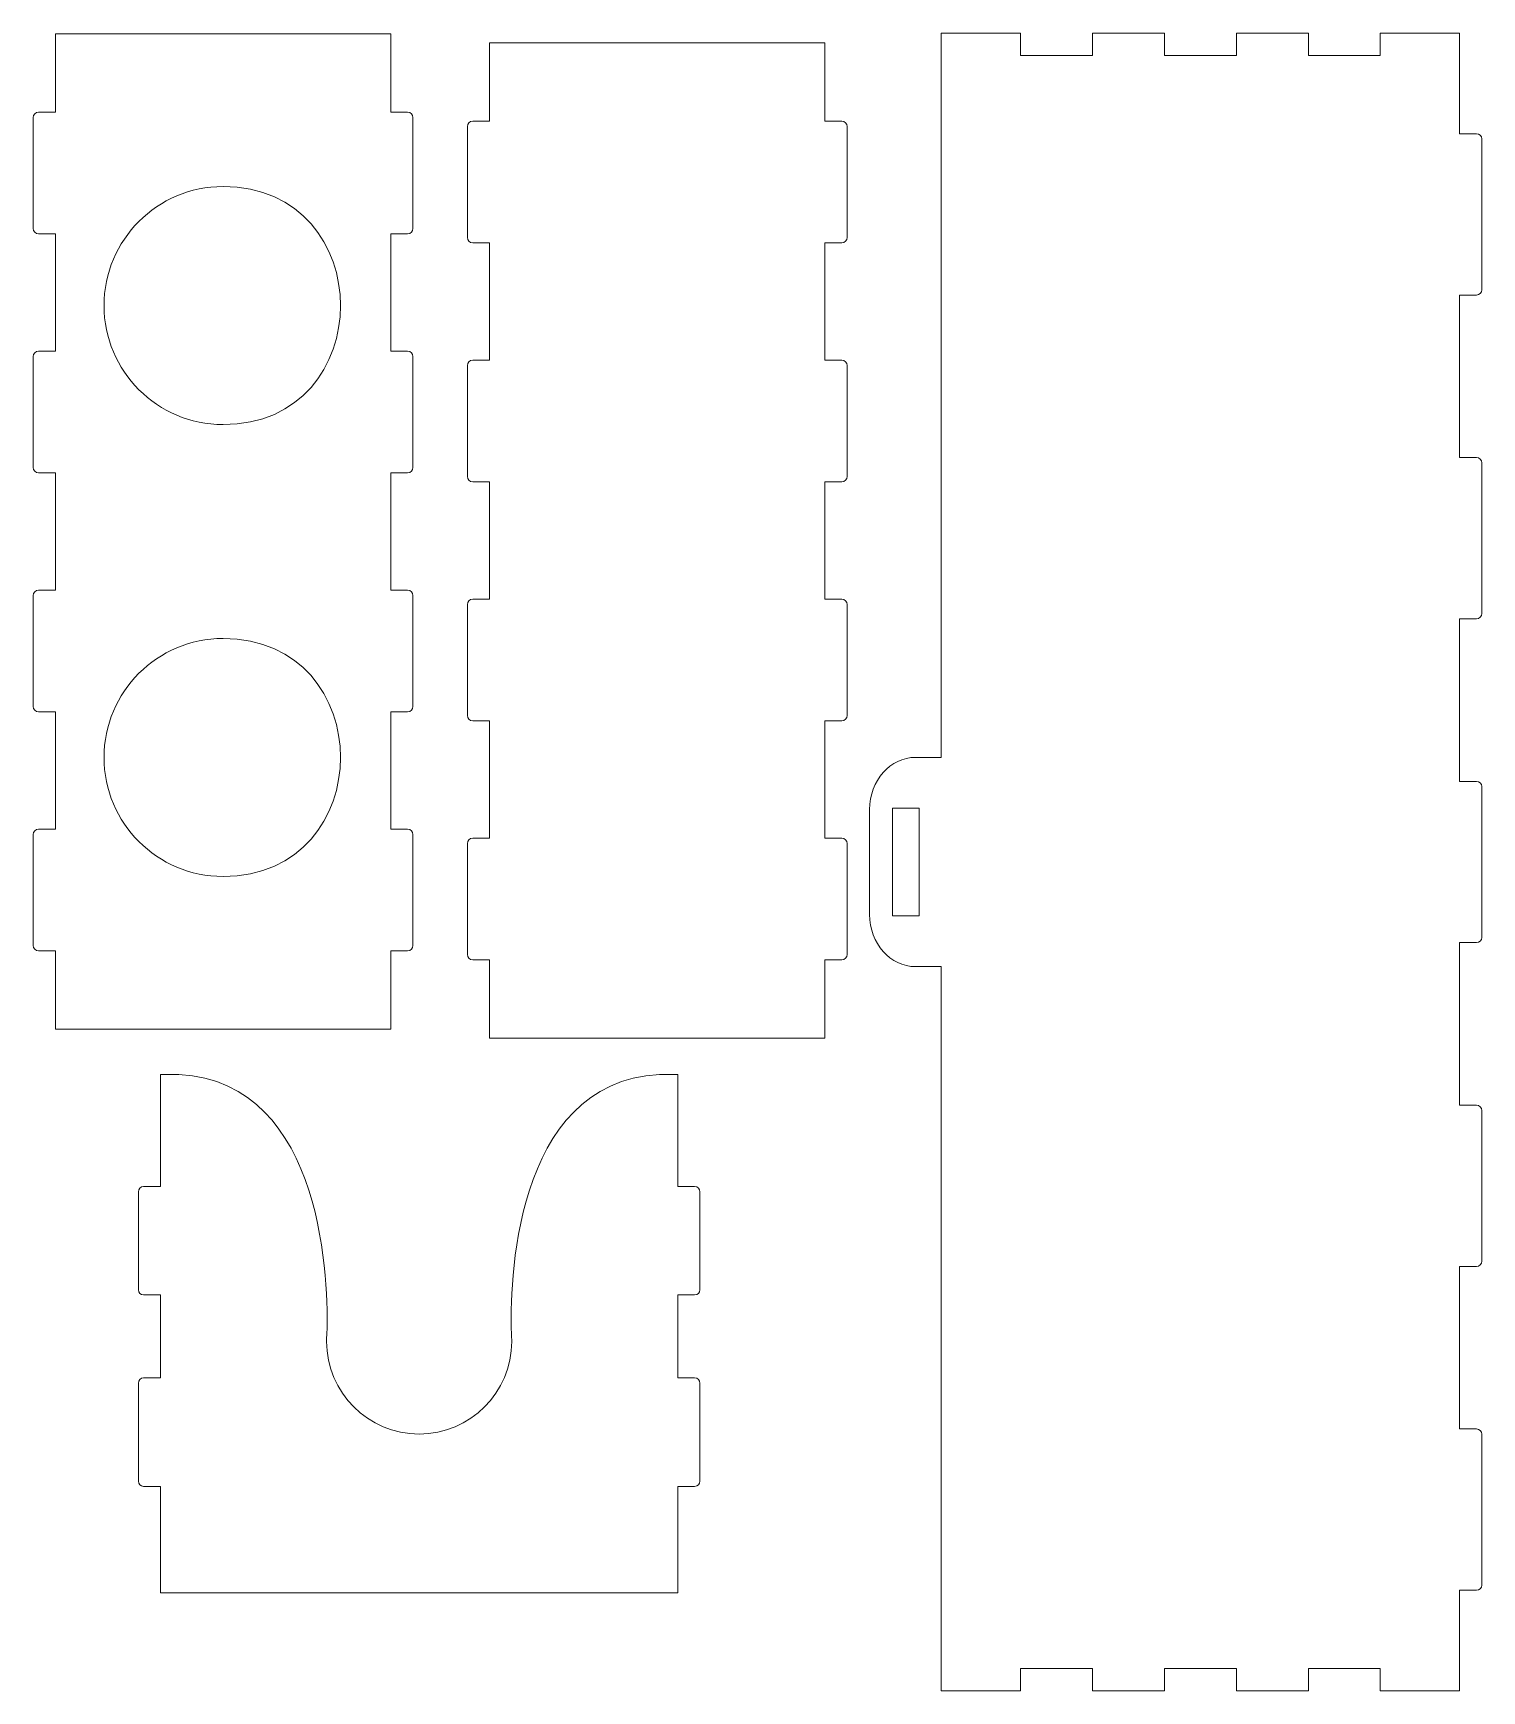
# Model space of a CAD drawing. Header units: millimetres. Extents: x -632 to 502, y -268 to 447.
# Drawn here: x -104.3 to 169.6, y 129.8 to 443.2 of the extents above; entities that cross this region are included whole.
import ezdxf

# ---------------------------------------------------------------- set-up
doc = ezdxf.new("R2010")
doc.units = ezdxf.units.MM
doc.header["$MEASUREMENT"] = 0
doc.layers.add('layer 1', color=7, linetype='Continuous')

msp = doc.modelspace()

# ---------------------------------------------------------------- linework, layer by layer
at = {"layer": 'layer 1', "color": 240, "lineweight": 9}
for points, knots in [([(-32.5112, 270.7365), (-32.5112, 270.7365), (-32.5112, 291.7005), (-32.5112, 291.7005), (-32.5112, 291.7005), (-32.5112, 292.2603), (-32.9612, 292.7185), (-33.5112, 292.7185), (-33.5112, 292.7185), (-33.5112, 292.7185), (-36.7112, 292.7185), (-36.7112, 292.7185), (-36.7112, 292.7185), (-36.7112, 292.7185), (-36.7112, 314.9037), (-36.7112, 314.9037), (-36.7112, 314.9037), (-36.7112, 314.9037), (-33.5112, 314.9037), (-33.5112, 314.9037), (-33.5112, 314.9037), (-32.9613, 314.9037), (-32.5112, 315.3619), (-32.5112, 315.9217), (-32.5112, 315.9217), (-32.5112, 315.9217), (-32.5112, 336.8857), (-32.5112, 336.8857), (-32.5112, 336.8857), (-32.5112, 337.4455), (-32.9612, 337.9037), (-33.5112, 337.9037), (-33.5112, 337.9037), (-33.5112, 337.9037), (-36.7112, 337.9037), (-36.7112, 337.9037), (-36.7112, 337.9037), (-36.7112, 337.9037), (-36.7112, 360.0889), (-36.7112, 360.0889), (-36.7112, 360.0889), (-36.7112, 360.0889), (-33.5112, 360.0889), (-33.5112, 360.0889), (-33.5112, 360.0889), (-32.9613, 360.0889), (-32.5112, 360.5471), (-32.5112, 361.1069), (-32.5112, 361.1069), (-32.5112, 361.1069), (-32.5112, 382.0709), (-32.5112, 382.0709), (-32.5112, 382.0709), (-32.5112, 382.6307), (-32.9612, 383.0889), (-33.5112, 383.0889), (-33.5112, 383.0889), (-33.5112, 383.0889), (-36.7112, 383.0889), (-36.7112, 383.0889), (-36.7112, 383.0889), (-36.7112, 383.0889), (-36.7112, 405.2741), (-36.7112, 405.2741), (-36.7112, 405.2741), (-36.7112, 405.2741), (-33.5112, 405.2741), (-33.5112, 405.2741), (-33.5112, 405.2741), (-32.9613, 405.2741), (-32.5112, 405.7323), (-32.5112, 406.2921), (-32.5112, 406.2921), (-32.5112, 406.2921), (-32.5112, 427.2561), (-32.5112, 427.2561), (-32.5112, 427.2561), (-32.5112, 427.8159), (-32.9612, 428.2741), (-33.5112, 428.2741), (-33.5112, 428.2741), (-33.5112, 428.2741), (-36.7112, 428.2741), (-36.7112, 428.2741), (-36.7112, 428.2741), (-36.7112, 428.2741), (-36.7112, 443.0703), (-36.7112, 443.0703), (-36.7112, 443.0703), (-36.7112, 443.0703), (-100.1142, 443.0703), (-100.1142, 443.0703), (-100.1142, 443.0703), (-100.1142, 443.0703), (-100.1142, 428.2741), (-100.1142, 428.2741), (-100.1142, 428.2741), (-100.1142, 428.2741), (-103.3142, 428.2741), (-103.3142, 428.2741), (-103.3142, 428.2741), (-103.8642, 428.2741), (-104.3142, 427.816), (-104.3142, 427.2561), (-104.3142, 427.2561), (-104.3142, 427.2561), (-104.3142, 406.2921), (-104.3142, 406.2921), (-104.3142, 406.2921), (-104.3142, 405.7322), (-103.864, 405.2741), (-103.3142, 405.2741), (-103.3142, 405.2741), (-103.3142, 405.2741), (-100.1142, 405.2741), (-100.1142, 405.2741), (-100.1142, 405.2741), (-100.1142, 405.2741), (-100.1142, 383.0889), (-100.1142, 383.0889), (-100.1142, 383.0889), (-100.1142, 383.0889), (-103.3142, 383.0889), (-103.3142, 383.0889), (-103.3142, 383.0889), (-103.8642, 383.0889), (-104.3142, 382.6308), (-104.3142, 382.0709), (-104.3142, 382.0709), (-104.3142, 382.0709), (-104.3142, 361.1069), (-104.3142, 361.1069), (-104.3142, 361.1069), (-104.3142, 360.547), (-103.864, 360.0889), (-103.3142, 360.0889), (-103.3142, 360.0889), (-103.3142, 360.0889), (-100.1142, 360.0889), (-100.1142, 360.0889), (-100.1142, 360.0889), (-100.1142, 360.0889), (-100.1142, 337.9037), (-100.1142, 337.9037), (-100.1142, 337.9037), (-100.1142, 337.9037), (-103.3142, 337.9037), (-103.3142, 337.9037), (-103.3142, 337.9037), (-103.8642, 337.9037), (-104.3142, 337.4456), (-104.3142, 336.8857), (-104.3142, 336.8857), (-104.3142, 336.8857), (-104.3142, 315.9217), (-104.3142, 315.9217), (-104.3142, 315.9217), (-104.3142, 315.3618), (-103.864, 314.9037), (-103.3142, 314.9037), (-103.3142, 314.9037), (-103.3142, 314.9037), (-100.1142, 314.9037), (-100.1142, 314.9037), (-100.1142, 314.9037), (-100.1142, 314.9037), (-100.1142, 292.7185), (-100.1142, 292.7185), (-100.1142, 292.7185), (-100.1142, 292.7185), (-103.3142, 292.7185), (-103.3142, 292.7185), (-103.3142, 292.7185), (-103.8642, 292.7185), (-104.3142, 292.2604), (-104.3142, 291.7005), (-104.3142, 291.7005), (-104.3142, 291.7005), (-104.3142, 270.7365), (-104.3142, 270.7365), (-104.3142, 270.7365), (-104.3142, 270.1766), (-103.864, 269.7185), (-103.3142, 269.7185), (-103.3142, 269.7185), (-103.3142, 269.7185), (-100.1142, 269.7185), (-100.1142, 269.7185), (-100.1142, 269.7185), (-100.1142, 269.7185), (-100.1142, 254.9222), (-100.1142, 254.9222), (-100.1142, 254.9222), (-100.1142, 254.9222), (-36.7112, 254.9222), (-36.7112, 254.9222), (-36.7112, 254.9222), (-36.7112, 254.9222), (-36.7112, 269.7185), (-36.7112, 269.7185), (-36.7112, 269.7185), (-36.7112, 269.7185), (-33.5112, 269.7185), (-33.5112, 269.7185), (-33.5112, 269.7185), (-32.9613, 269.7185), (-32.5112, 270.1767), (-32.5112, 270.7365)], [0, 0, 0, 0, 0.01886792, 0.01886792, 0.01886792, 0.01886792, 0.03773585, 0.03773585, 0.03773585, 0.03773585, 0.05660377, 0.05660377, 0.05660377, 0.05660377, 0.0754717, 0.0754717, 0.0754717, 0.0754717, 0.09433962, 0.09433962, 0.09433962, 0.09433962, 0.11320755, 0.11320755, 0.11320755, 0.11320755, 0.13207547, 0.13207547, 0.13207547, 0.13207547, 0.1509434, 0.1509434, 0.1509434, 0.1509434, 0.16981132, 0.16981132, 0.16981132, 0.16981132, 0.18867925, 0.18867925, 0.18867925, 0.18867925, 0.20754717, 0.20754717, 0.20754717, 0.20754717, 0.22641509, 0.22641509, 0.22641509, 0.22641509, 0.24528302, 0.24528302, 0.24528302, 0.24528302, 0.26415094, 0.26415094, 0.26415094, 0.26415094, 0.28301887, 0.28301887, 0.28301887, 0.28301887, 0.30188679, 0.30188679, 0.30188679, 0.30188679, 0.32075472, 0.32075472, 0.32075472, 0.32075472, 0.33962264, 0.33962264, 0.33962264, 0.33962264, 0.35849057, 0.35849057, 0.35849057, 0.35849057, 0.37735849, 0.37735849, 0.37735849, 0.37735849, 0.39622642, 0.39622642, 0.39622642, 0.39622642, 0.41509434, 0.41509434, 0.41509434, 0.41509434, 0.43396226, 0.43396226, 0.43396226, 0.43396226, 0.45283019, 0.45283019, 0.45283019, 0.45283019, 0.47169811, 0.47169811, 0.47169811, 0.47169811, 0.49056604, 0.49056604, 0.49056604, 0.49056604, 0.50943396, 0.50943396, 0.50943396, 0.50943396, 0.52830189, 0.52830189, 0.52830189, 0.52830189, 0.54716981, 0.54716981, 0.54716981, 0.54716981, 0.56603774, 0.56603774, 0.56603774, 0.56603774, 0.58490566, 0.58490566, 0.58490566, 0.58490566, 0.60377358, 0.60377358, 0.60377358, 0.60377358, 0.62264151, 0.62264151, 0.62264151, 0.62264151, 0.64150943, 0.64150943, 0.64150943, 0.64150943, 0.66037736, 0.66037736, 0.66037736, 0.66037736, 0.67924528, 0.67924528, 0.67924528, 0.67924528, 0.69811321, 0.69811321, 0.69811321, 0.69811321, 0.71698113, 0.71698113, 0.71698113, 0.71698113, 0.73584906, 0.73584906, 0.73584906, 0.73584906, 0.75471698, 0.75471698, 0.75471698, 0.75471698, 0.77358491, 0.77358491, 0.77358491, 0.77358491, 0.79245283, 0.79245283, 0.79245283, 0.79245283, 0.81132075, 0.81132075, 0.81132075, 0.81132075, 0.83018868, 0.83018868, 0.83018868, 0.83018868, 0.8490566, 0.8490566, 0.8490566, 0.8490566, 0.86792453, 0.86792453, 0.86792453, 0.86792453, 0.88679245, 0.88679245, 0.88679245, 0.88679245, 0.90566038, 0.90566038, 0.90566038, 0.90566038, 0.9245283, 0.9245283, 0.9245283, 0.9245283, 0.94339623, 0.94339623, 0.94339623, 0.94339623, 0.96226415, 0.96226415, 0.96226415, 0.96226415, 1, 1, 1, 1]), ([(169.569, 423.207), (169.569, 423.7579), (169.1195, 424.2071), (168.5693, 424.2071), (168.5693, 424.2071), (168.5693, 424.2071), (165.369, 424.2071), (165.369, 424.2071), (165.369, 424.2071), (165.369, 424.2071), (165.369, 443.2144), (165.369, 443.2144), (165.369, 443.2144), (165.369, 443.2144), (150.369, 443.2144), (150.369, 443.2144), (150.369, 443.2144), (150.369, 443.2144), (150.369, 439.0144), (150.369, 439.0144), (150.369, 439.0144), (150.369, 439.0144), (136.769, 439.0144), (136.769, 439.0144), (136.769, 439.0144), (136.769, 439.0144), (136.769, 443.2144), (136.769, 443.2144), (136.769, 443.2144), (136.769, 443.2144), (123.169, 443.2144), (123.169, 443.2144), (123.169, 443.2144), (123.169, 443.2144), (123.169, 439.0144), (123.169, 439.0144), (123.169, 439.0144), (123.169, 439.0144), (109.569, 439.0144), (109.569, 439.0144), (109.569, 439.0144), (109.569, 439.0144), (109.569, 443.2144), (109.569, 443.2144), (109.569, 443.2144), (109.569, 443.2144), (95.969, 443.2144), (95.969, 443.2144), (95.969, 443.2144), (95.969, 443.2144), (95.969, 439.0144), (95.969, 439.0144), (95.969, 439.0144), (95.969, 439.0144), (89.9867, 439.0144), (89.9867, 439.0144), (89.9867, 439.0144), (89.9867, 439.0144), (82.369, 439.0144), (82.369, 439.0144), (82.369, 439.0144), (82.369, 439.0144), (82.369, 443.2144), (82.369, 443.2144), (82.369, 443.2144), (82.369, 443.2144), (67.369, 443.2144), (67.369, 443.2144), (67.369, 443.2144), (67.369, 443.2144), (67.369, 306.2998), (67.369, 306.2998), (67.369, 306.2998), (67.369, 306.2998), (62.5196, 306.2998), (62.5196, 306.2998), (62.5196, 306.2998), (57.7353, 306.2998), (53.8208, 301.8741), (53.8208, 296.465), (53.8208, 296.465), (53.8208, 296.465), (53.8208, 276.5638), (53.8208, 276.5638), (53.8208, 276.5638), (53.8208, 271.1547), (57.7352, 266.729), (62.5196, 266.729), (62.5196, 266.729), (62.5196, 266.729), (67.369, 266.729), (67.369, 266.729), (67.369, 266.729), (67.369, 266.729), (67.369, 129.8144), (67.369, 129.8144), (67.369, 129.8144), (67.369, 129.8144), (82.369, 129.8144), (82.369, 129.8144), (82.369, 129.8144), (82.369, 129.8144), (82.369, 134.0144), (82.369, 134.0144), (82.369, 134.0144), (82.369, 134.0144), (88.2676, 134.0144), (88.2676, 134.0144), (88.2676, 134.0144), (88.2676, 134.0144), (95.969, 134.0144), (95.969, 134.0144), (95.969, 134.0144), (95.969, 134.0144), (95.969, 129.8144), (95.969, 129.8144), (95.969, 129.8144), (95.969, 129.8144), (109.569, 129.8144), (109.569, 129.8144), (109.569, 129.8144), (109.569, 129.8144), (109.569, 134.0144), (109.569, 134.0144), (109.569, 134.0144), (109.569, 134.0144), (123.169, 134.0144), (123.169, 134.0144), (123.169, 134.0144), (123.169, 134.0144), (123.169, 129.8144), (123.169, 129.8144), (123.169, 129.8144), (123.169, 129.8144), (136.769, 129.8144), (136.769, 129.8144), (136.769, 129.8144), (136.769, 129.8144), (136.769, 134.0144), (136.769, 134.0144), (136.769, 134.0144), (136.769, 134.0144), (150.369, 134.0144), (150.369, 134.0144), (150.369, 134.0144), (150.369, 134.0144), (150.369, 129.8144), (150.369, 129.8144), (150.369, 129.8144), (150.369, 129.8144), (165.369, 129.8144), (165.369, 129.8144), (165.369, 129.8144), (165.369, 129.8144), (165.369, 148.8217), (165.369, 148.8217), (165.369, 148.8217), (165.369, 148.8217), (168.5693, 148.8217), (168.5693, 148.8217), (168.5693, 148.8217), (169.1195, 148.8217), (169.569, 149.2709), (169.569, 149.8218), (169.569, 149.8218), (169.569, 149.8218), (169.569, 178.3217), (169.569, 178.3217), (169.569, 178.3217), (169.569, 178.8725), (169.1195, 179.3217), (168.5693, 179.3217), (168.5693, 179.3217), (168.5693, 179.3217), (165.369, 179.3217), (165.369, 179.3217), (165.369, 179.3217), (165.369, 179.3217), (165.369, 210.043), (165.369, 210.043), (165.369, 210.043), (165.369, 210.043), (168.5693, 210.043), (168.5693, 210.043), (168.5693, 210.043), (169.1195, 210.043), (169.569, 210.4922), (169.569, 211.043), (169.569, 211.043), (169.569, 211.043), (169.569, 239.543), (169.569, 239.543), (169.569, 239.543), (169.569, 240.0938), (169.1195, 240.543), (168.5693, 240.543), (168.5693, 240.543), (168.5693, 240.543), (165.369, 240.543), (165.369, 240.543), (165.369, 240.543), (165.369, 240.543), (165.369, 271.2644), (165.369, 271.2644), (165.369, 271.2644), (165.369, 271.2644), (168.5693, 271.2644), (168.5693, 271.2644), (168.5693, 271.2644), (169.1195, 271.2644), (169.569, 271.7136), (169.569, 272.2643), (169.569, 272.2643), (169.569, 272.2643), (169.569, 300.7645), (169.569, 300.7645), (169.569, 300.7645), (169.569, 301.3152), (169.1195, 301.7644), (168.5693, 301.7644), (168.5693, 301.7644), (168.5693, 301.7644), (165.369, 301.7644), (165.369, 301.7644), (165.369, 301.7644), (165.369, 301.7644), (165.369, 332.4858), (165.369, 332.4858), (165.369, 332.4858), (165.369, 332.4858), (168.5693, 332.4858), (168.5693, 332.4858), (168.5693, 332.4858), (169.1195, 332.4858), (169.569, 332.935), (169.569, 333.4858), (169.569, 333.4858), (169.569, 333.4858), (169.569, 361.9858), (169.569, 361.9858), (169.569, 361.9858), (169.569, 362.5366), (169.1195, 362.9858), (168.5693, 362.9858), (168.5693, 362.9858), (168.5693, 362.9858), (165.369, 362.9858), (165.369, 362.9858), (165.369, 362.9858), (165.369, 362.9858), (165.369, 393.7071), (165.369, 393.7071), (165.369, 393.7071), (165.369, 393.7071), (168.5693, 393.7071), (168.5693, 393.7071), (168.5693, 393.7071), (169.1195, 393.7071), (169.569, 394.1563), (169.569, 394.7071), (169.569, 394.7071), (169.569, 394.7071), (169.569, 423.207), (169.569, 423.207)], [0, 0, 0, 0, 0.01492537, 0.01492537, 0.01492537, 0.01492537, 0.02985075, 0.02985075, 0.02985075, 0.02985075, 0.04477612, 0.04477612, 0.04477612, 0.04477612, 0.05970149, 0.05970149, 0.05970149, 0.05970149, 0.07462687, 0.07462687, 0.07462687, 0.07462687, 0.08955224, 0.08955224, 0.08955224, 0.08955224, 0.10447761, 0.10447761, 0.10447761, 0.10447761, 0.11940299, 0.11940299, 0.11940299, 0.11940299, 0.13432836, 0.13432836, 0.13432836, 0.13432836, 0.14925373, 0.14925373, 0.14925373, 0.14925373, 0.1641791, 0.1641791, 0.1641791, 0.1641791, 0.17910448, 0.17910448, 0.17910448, 0.17910448, 0.19402985, 0.19402985, 0.19402985, 0.19402985, 0.20895522, 0.20895522, 0.20895522, 0.20895522, 0.2238806, 0.2238806, 0.2238806, 0.2238806, 0.23880597, 0.23880597, 0.23880597, 0.23880597, 0.25373134, 0.25373134, 0.25373134, 0.25373134, 0.26865672, 0.26865672, 0.26865672, 0.26865672, 0.28358209, 0.28358209, 0.28358209, 0.28358209, 0.29850746, 0.29850746, 0.29850746, 0.29850746, 0.31343284, 0.31343284, 0.31343284, 0.31343284, 0.32835821, 0.32835821, 0.32835821, 0.32835821, 0.34328358, 0.34328358, 0.34328358, 0.34328358, 0.35820896, 0.35820896, 0.35820896, 0.35820896, 0.37313433, 0.37313433, 0.37313433, 0.37313433, 0.3880597, 0.3880597, 0.3880597, 0.3880597, 0.40298507, 0.40298507, 0.40298507, 0.40298507, 0.41791045, 0.41791045, 0.41791045, 0.41791045, 0.43283582, 0.43283582, 0.43283582, 0.43283582, 0.44776119, 0.44776119, 0.44776119, 0.44776119, 0.46268657, 0.46268657, 0.46268657, 0.46268657, 0.47761194, 0.47761194, 0.47761194, 0.47761194, 0.49253731, 0.49253731, 0.49253731, 0.49253731, 0.50746269, 0.50746269, 0.50746269, 0.50746269, 0.52238806, 0.52238806, 0.52238806, 0.52238806, 0.53731343, 0.53731343, 0.53731343, 0.53731343, 0.55223881, 0.55223881, 0.55223881, 0.55223881, 0.56716418, 0.56716418, 0.56716418, 0.56716418, 0.58208955, 0.58208955, 0.58208955, 0.58208955, 0.59701493, 0.59701493, 0.59701493, 0.59701493, 0.6119403, 0.6119403, 0.6119403, 0.6119403, 0.62686567, 0.62686567, 0.62686567, 0.62686567, 0.64179104, 0.64179104, 0.64179104, 0.64179104, 0.65671642, 0.65671642, 0.65671642, 0.65671642, 0.67164179, 0.67164179, 0.67164179, 0.67164179, 0.68656716, 0.68656716, 0.68656716, 0.68656716, 0.70149254, 0.70149254, 0.70149254, 0.70149254, 0.71641791, 0.71641791, 0.71641791, 0.71641791, 0.73134328, 0.73134328, 0.73134328, 0.73134328, 0.74626866, 0.74626866, 0.74626866, 0.74626866, 0.76119403, 0.76119403, 0.76119403, 0.76119403, 0.7761194, 0.7761194, 0.7761194, 0.7761194, 0.79104478, 0.79104478, 0.79104478, 0.79104478, 0.80597015, 0.80597015, 0.80597015, 0.80597015, 0.82089552, 0.82089552, 0.82089552, 0.82089552, 0.8358209, 0.8358209, 0.8358209, 0.8358209, 0.85074627, 0.85074627, 0.85074627, 0.85074627, 0.86567164, 0.86567164, 0.86567164, 0.86567164, 0.88059701, 0.88059701, 0.88059701, 0.88059701, 0.89552239, 0.89552239, 0.89552239, 0.89552239, 0.91044776, 0.91044776, 0.91044776, 0.91044776, 0.92537313, 0.92537313, 0.92537313, 0.92537313, 0.94029851, 0.94029851, 0.94029851, 0.94029851, 0.95522388, 0.95522388, 0.95522388, 0.95522388, 0.97014925, 0.97014925, 0.97014925, 0.97014925, 1, 1, 1, 1]), ([(49.582, 269.0432), (49.582, 269.0432), (49.582, 290.0072), (49.582, 290.0072), (49.582, 290.0072), (49.582, 290.567), (49.132, 291.0252), (48.582, 291.0252), (48.582, 291.0252), (48.582, 291.0252), (45.382, 291.0252), (45.382, 291.0252), (45.382, 291.0252), (45.382, 291.0252), (45.382, 313.2104), (45.382, 313.2104), (45.382, 313.2104), (45.382, 313.2104), (48.582, 313.2104), (48.582, 313.2104), (48.582, 313.2104), (49.1319, 313.2104), (49.582, 313.6686), (49.582, 314.2284), (49.582, 314.2284), (49.582, 314.2284), (49.582, 335.1924), (49.582, 335.1924), (49.582, 335.1924), (49.582, 335.7522), (49.132, 336.2104), (48.582, 336.2104), (48.582, 336.2104), (48.582, 336.2104), (45.382, 336.2104), (45.382, 336.2104), (45.382, 336.2104), (45.382, 336.2104), (45.382, 358.3956), (45.382, 358.3956), (45.382, 358.3956), (45.382, 358.3956), (48.582, 358.3956), (48.582, 358.3956), (48.582, 358.3956), (49.1319, 358.3956), (49.582, 358.8538), (49.582, 359.4136), (49.582, 359.4136), (49.582, 359.4136), (49.582, 380.3776), (49.582, 380.3776), (49.582, 380.3776), (49.582, 380.9374), (49.132, 381.3956), (48.582, 381.3956), (48.582, 381.3956), (48.582, 381.3956), (45.382, 381.3956), (45.382, 381.3956), (45.382, 381.3956), (45.382, 381.3956), (45.382, 403.5808), (45.382, 403.5808), (45.382, 403.5808), (45.382, 403.5808), (48.582, 403.5808), (48.582, 403.5808), (48.582, 403.5808), (49.1319, 403.5808), (49.582, 404.039), (49.582, 404.5988), (49.582, 404.5988), (49.582, 404.5988), (49.582, 425.5628), (49.582, 425.5628), (49.582, 425.5628), (49.582, 426.1226), (49.132, 426.5808), (48.582, 426.5808), (48.582, 426.5808), (48.582, 426.5808), (45.382, 426.5808), (45.382, 426.5808), (45.382, 426.5808), (45.382, 426.5808), (45.382, 441.377), (45.382, 441.377), (45.382, 441.377), (45.382, 441.377), (-18.021, 441.377), (-18.021, 441.377), (-18.021, 441.377), (-18.021, 441.377), (-18.021, 426.5808), (-18.021, 426.5808), (-18.021, 426.5808), (-18.021, 426.5808), (-21.221, 426.5808), (-21.221, 426.5808), (-21.221, 426.5808), (-21.771, 426.5808), (-22.221, 426.1227), (-22.221, 425.5628), (-22.221, 425.5628), (-22.221, 425.5628), (-22.221, 404.5988), (-22.221, 404.5988), (-22.221, 404.5988), (-22.221, 404.0389), (-21.7708, 403.5808), (-21.221, 403.5808), (-21.221, 403.5808), (-21.221, 403.5808), (-18.021, 403.5808), (-18.021, 403.5808), (-18.021, 403.5808), (-18.021, 403.5808), (-18.021, 381.3956), (-18.021, 381.3956), (-18.021, 381.3956), (-18.021, 381.3956), (-21.221, 381.3956), (-21.221, 381.3956), (-21.221, 381.3956), (-21.771, 381.3956), (-22.221, 380.9375), (-22.221, 380.3776), (-22.221, 380.3776), (-22.221, 380.3776), (-22.221, 359.4136), (-22.221, 359.4136), (-22.221, 359.4136), (-22.221, 358.8537), (-21.7708, 358.3956), (-21.221, 358.3956), (-21.221, 358.3956), (-21.221, 358.3956), (-18.021, 358.3956), (-18.021, 358.3956), (-18.021, 358.3956), (-18.021, 358.3956), (-18.021, 336.2104), (-18.021, 336.2104), (-18.021, 336.2104), (-18.021, 336.2104), (-21.221, 336.2104), (-21.221, 336.2104), (-21.221, 336.2104), (-21.771, 336.2104), (-22.221, 335.7523), (-22.221, 335.1924), (-22.221, 335.1924), (-22.221, 335.1924), (-22.221, 314.2284), (-22.221, 314.2284), (-22.221, 314.2284), (-22.221, 313.6685), (-21.7708, 313.2104), (-21.221, 313.2104), (-21.221, 313.2104), (-21.221, 313.2104), (-18.021, 313.2104), (-18.021, 313.2104), (-18.021, 313.2104), (-18.021, 313.2104), (-18.021, 291.0252), (-18.021, 291.0252), (-18.021, 291.0252), (-18.021, 291.0252), (-21.221, 291.0252), (-21.221, 291.0252), (-21.221, 291.0252), (-21.771, 291.0252), (-22.221, 290.5671), (-22.221, 290.0072), (-22.221, 290.0072), (-22.221, 290.0072), (-22.221, 269.0432), (-22.221, 269.0432), (-22.221, 269.0432), (-22.221, 268.4833), (-21.7708, 268.0252), (-21.221, 268.0252), (-21.221, 268.0252), (-21.221, 268.0252), (-18.021, 268.0252), (-18.021, 268.0252), (-18.021, 268.0252), (-18.021, 268.0252), (-18.021, 253.2289), (-18.021, 253.2289), (-18.021, 253.2289), (-18.021, 253.2289), (45.382, 253.2289), (45.382, 253.2289), (45.382, 253.2289), (45.382, 253.2289), (45.382, 268.0252), (45.382, 268.0252), (45.382, 268.0252), (45.382, 268.0252), (48.582, 268.0252), (48.582, 268.0252), (48.582, 268.0252), (49.1319, 268.0252), (49.582, 268.4834), (49.582, 269.0432)], [0, 0, 0, 0, 0.01886792, 0.01886792, 0.01886792, 0.01886792, 0.03773585, 0.03773585, 0.03773585, 0.03773585, 0.05660377, 0.05660377, 0.05660377, 0.05660377, 0.0754717, 0.0754717, 0.0754717, 0.0754717, 0.09433962, 0.09433962, 0.09433962, 0.09433962, 0.11320755, 0.11320755, 0.11320755, 0.11320755, 0.13207547, 0.13207547, 0.13207547, 0.13207547, 0.1509434, 0.1509434, 0.1509434, 0.1509434, 0.16981132, 0.16981132, 0.16981132, 0.16981132, 0.18867925, 0.18867925, 0.18867925, 0.18867925, 0.20754717, 0.20754717, 0.20754717, 0.20754717, 0.22641509, 0.22641509, 0.22641509, 0.22641509, 0.24528302, 0.24528302, 0.24528302, 0.24528302, 0.26415094, 0.26415094, 0.26415094, 0.26415094, 0.28301887, 0.28301887, 0.28301887, 0.28301887, 0.30188679, 0.30188679, 0.30188679, 0.30188679, 0.32075472, 0.32075472, 0.32075472, 0.32075472, 0.33962264, 0.33962264, 0.33962264, 0.33962264, 0.35849057, 0.35849057, 0.35849057, 0.35849057, 0.37735849, 0.37735849, 0.37735849, 0.37735849, 0.39622642, 0.39622642, 0.39622642, 0.39622642, 0.41509434, 0.41509434, 0.41509434, 0.41509434, 0.43396226, 0.43396226, 0.43396226, 0.43396226, 0.45283019, 0.45283019, 0.45283019, 0.45283019, 0.47169811, 0.47169811, 0.47169811, 0.47169811, 0.49056604, 0.49056604, 0.49056604, 0.49056604, 0.50943396, 0.50943396, 0.50943396, 0.50943396, 0.52830189, 0.52830189, 0.52830189, 0.52830189, 0.54716981, 0.54716981, 0.54716981, 0.54716981, 0.56603774, 0.56603774, 0.56603774, 0.56603774, 0.58490566, 0.58490566, 0.58490566, 0.58490566, 0.60377358, 0.60377358, 0.60377358, 0.60377358, 0.62264151, 0.62264151, 0.62264151, 0.62264151, 0.64150943, 0.64150943, 0.64150943, 0.64150943, 0.66037736, 0.66037736, 0.66037736, 0.66037736, 0.67924528, 0.67924528, 0.67924528, 0.67924528, 0.69811321, 0.69811321, 0.69811321, 0.69811321, 0.71698113, 0.71698113, 0.71698113, 0.71698113, 0.73584906, 0.73584906, 0.73584906, 0.73584906, 0.75471698, 0.75471698, 0.75471698, 0.75471698, 0.77358491, 0.77358491, 0.77358491, 0.77358491, 0.79245283, 0.79245283, 0.79245283, 0.79245283, 0.81132075, 0.81132075, 0.81132075, 0.81132075, 0.83018868, 0.83018868, 0.83018868, 0.83018868, 0.8490566, 0.8490566, 0.8490566, 0.8490566, 0.86792453, 0.86792453, 0.86792453, 0.86792453, 0.88679245, 0.88679245, 0.88679245, 0.88679245, 0.90566038, 0.90566038, 0.90566038, 0.90566038, 0.9245283, 0.9245283, 0.9245283, 0.9245283, 0.94339623, 0.94339623, 0.94339623, 0.94339623, 0.96226415, 0.96226415, 0.96226415, 0.96226415, 1, 1, 1, 1]), ([(-90.9127, 391.7149), (-90.9127, 404.1413), (-80.8391, 414.2149), (-68.4127, 414.2149), (-68.4127, 414.2149), (-38.8167, 414.2149), (-38.8167, 369.2149), (-68.4127, 369.2149), (-68.4127, 369.2149), (-80.8391, 369.2149), (-90.9127, 379.2885), (-90.9127, 391.7149)], [0, 0, 0, 0, 0.25, 0.25, 0.25, 0.25, 0.5, 0.5, 0.5, 0.5, 1, 1, 1, 1]), ([(-90.9127, 306.2776), (-90.9127, 318.704), (-80.8391, 328.7776), (-68.4127, 328.7776), (-68.4127, 328.7776), (-38.8167, 328.7776), (-38.8167, 283.7776), (-68.4127, 283.7776), (-68.4127, 283.7776), (-80.8391, 283.7776), (-90.9127, 293.8512), (-90.9127, 306.2776)], [0, 0, 0, 0, 0.25, 0.25, 0.25, 0.25, 0.5, 0.5, 0.5, 0.5, 1, 1, 1, 1]), ([(63.169, 276.3437), (63.169, 276.3437), (58.169, 276.3437), (58.169, 276.3437), (58.169, 276.3437), (58.169, 276.3437), (58.169, 296.685), (58.169, 296.685), (58.169, 296.685), (58.169, 296.685), (63.169, 296.685), (63.169, 296.685), (63.169, 296.685), (63.169, 296.685), (63.169, 276.3437), (63.169, 276.3437)], [0, 0, 0, 0, 0.2, 0.2, 0.2, 0.2, 0.4, 0.4, 0.4, 0.4, 0.6, 0.6, 0.6, 0.6, 1, 1, 1, 1])]:
    msp.add_open_spline(points, degree=3, knots=knots, dxfattribs=at)
at = {"layer": 'layer 1', "color": 240, "lineweight": 20}
msp.add_open_spline([(-31.3416, 178.356), (-41.0066, 178.356), (-48.8416, 186.191), (-48.8416, 195.856), (-48.8416, 195.856), (-48.8416, 196.3852), (-48.8181, 196.9088), (-48.7721, 197.426), (-48.7721, 197.426), (-48.5178, 205.794), (-48.8335, 244.8261), (-76.7526, 246.356), (-76.7526, 246.356), (-76.7526, 246.356), (-80.2221, 246.356), (-80.2221, 246.356), (-80.2221, 246.356), (-80.2221, 246.356), (-80.2221, 225.1557), (-80.2221, 225.1557), (-80.2221, 225.1557), (-80.2221, 225.1557), (-83.4221, 225.1557), (-83.4221, 225.1557), (-83.4221, 225.1557), (-83.9721, 225.1557), (-84.4221, 224.7057), (-84.4221, 224.1557), (-84.4221, 224.1557), (-84.4221, 224.1557), (-84.4221, 205.6557), (-84.4221, 205.6557), (-84.4221, 205.6557), (-84.4221, 205.1057), (-83.9721, 204.6557), (-83.4221, 204.6557), (-83.4221, 204.6557), (-83.4221, 204.6557), (-80.2221, 204.6557), (-80.2221, 204.6557), (-80.2221, 204.6557), (-80.2221, 204.6557), (-80.2221, 188.9764), (-80.2221, 188.9764), (-80.2221, 188.9764), (-80.2221, 188.9764), (-83.4221, 188.9764), (-83.4221, 188.9764), (-83.4221, 188.9764), (-83.9721, 188.9764), (-84.4221, 188.5264), (-84.4221, 187.9764), (-84.4221, 187.9764), (-84.4221, 187.9764), (-84.4221, 169.4764), (-84.4221, 169.4764), (-84.4221, 169.4764), (-84.4221, 168.9264), (-83.9721, 168.4764), (-83.4221, 168.4764), (-83.4221, 168.4764), (-83.4221, 168.4764), (-80.2221, 168.4764), (-80.2221, 168.4764), (-80.2221, 168.4764), (-80.2221, 168.4764), (-80.2221, 148.356), (-80.2221, 148.356), (-80.2221, 148.356), (-80.2221, 148.356), (17.539, 148.356), (17.539, 148.356), (17.539, 148.356), (17.539, 148.356), (17.539, 168.4764), (17.539, 168.4764), (17.539, 168.4764), (17.539, 168.4764), (20.739, 168.4764), (20.739, 168.4764), (20.739, 168.4764), (21.289, 168.4764), (21.739, 168.9264), (21.739, 169.4764), (21.739, 169.4764), (21.739, 169.4764), (21.739, 187.9764), (21.739, 187.9764), (21.739, 187.9764), (21.739, 188.5264), (21.289, 188.9764), (20.739, 188.9764), (20.739, 188.9764), (20.739, 188.9764), (17.539, 188.9764), (17.539, 188.9764), (17.539, 188.9764), (17.539, 188.9764), (17.539, 204.6557), (17.539, 204.6557), (17.539, 204.6557), (17.539, 204.6557), (20.739, 204.6557), (20.739, 204.6557), (20.739, 204.6557), (21.289, 204.6557), (21.739, 205.1057), (21.739, 205.6557), (21.739, 205.6557), (21.739, 205.6557), (21.739, 224.1557), (21.739, 224.1557), (21.739, 224.1557), (21.739, 224.7057), (21.289, 225.1557), (20.739, 225.1557), (20.739, 225.1557), (20.739, 225.1557), (17.539, 225.1557), (17.539, 225.1557), (17.539, 225.1557), (17.539, 225.1557), (17.539, 246.356), (17.539, 246.356), (17.539, 246.356), (17.539, 246.356), (14.0695, 246.356), (14.0695, 246.356), (14.0695, 246.356), (-13.8514, 244.826), (-14.1653, 205.7887), (-13.9109, 197.4243), (-13.9109, 197.4243), (-13.8651, 196.9082), (-13.8416, 196.3856), (-13.8416, 195.8576), (-13.8416, 195.8576), (-13.8415, 195.8565), (-13.8415, 195.856), (-13.8416, 195.856), (-13.8416, 195.856), (-13.8416, 186.191), (-21.6766, 178.356), (-31.3416, 178.356)], degree=3, knots=[0, 0, 0, 0, 0.02702703, 0.02702703, 0.02702703, 0.02702703, 0.05405405, 0.05405405, 0.05405405, 0.05405405, 0.08108108, 0.08108108, 0.08108108, 0.08108108, 0.10810811, 0.10810811, 0.10810811, 0.10810811, 0.13513514, 0.13513514, 0.13513514, 0.13513514, 0.16216216, 0.16216216, 0.16216216, 0.16216216, 0.18918919, 0.18918919, 0.18918919, 0.18918919, 0.21621622, 0.21621622, 0.21621622, 0.21621622, 0.24324324, 0.24324324, 0.24324324, 0.24324324, 0.27027027, 0.27027027, 0.27027027, 0.27027027, 0.2972973, 0.2972973, 0.2972973, 0.2972973, 0.32432432, 0.32432432, 0.32432432, 0.32432432, 0.35135135, 0.35135135, 0.35135135, 0.35135135, 0.37837838, 0.37837838, 0.37837838, 0.37837838, 0.40540541, 0.40540541, 0.40540541, 0.40540541, 0.43243243, 0.43243243, 0.43243243, 0.43243243, 0.45945946, 0.45945946, 0.45945946, 0.45945946, 0.48648649, 0.48648649, 0.48648649, 0.48648649, 0.51351351, 0.51351351, 0.51351351, 0.51351351, 0.54054054, 0.54054054, 0.54054054, 0.54054054, 0.56756757, 0.56756757, 0.56756757, 0.56756757, 0.59459459, 0.59459459, 0.59459459, 0.59459459, 0.62162162, 0.62162162, 0.62162162, 0.62162162, 0.64864865, 0.64864865, 0.64864865, 0.64864865, 0.67567568, 0.67567568, 0.67567568, 0.67567568, 0.7027027, 0.7027027, 0.7027027, 0.7027027, 0.72972973, 0.72972973, 0.72972973, 0.72972973, 0.75675676, 0.75675676, 0.75675676, 0.75675676, 0.78378378, 0.78378378, 0.78378378, 0.78378378, 0.81081081, 0.81081081, 0.81081081, 0.81081081, 0.83783784, 0.83783784, 0.83783784, 0.83783784, 0.86486486, 0.86486486, 0.86486486, 0.86486486, 0.89189189, 0.89189189, 0.89189189, 0.89189189, 0.91891892, 0.91891892, 0.91891892, 0.91891892, 0.94594595, 0.94594595, 0.94594595, 0.94594595, 1, 1, 1, 1], dxfattribs=at)

doc.saveas('drawing.dxf')
